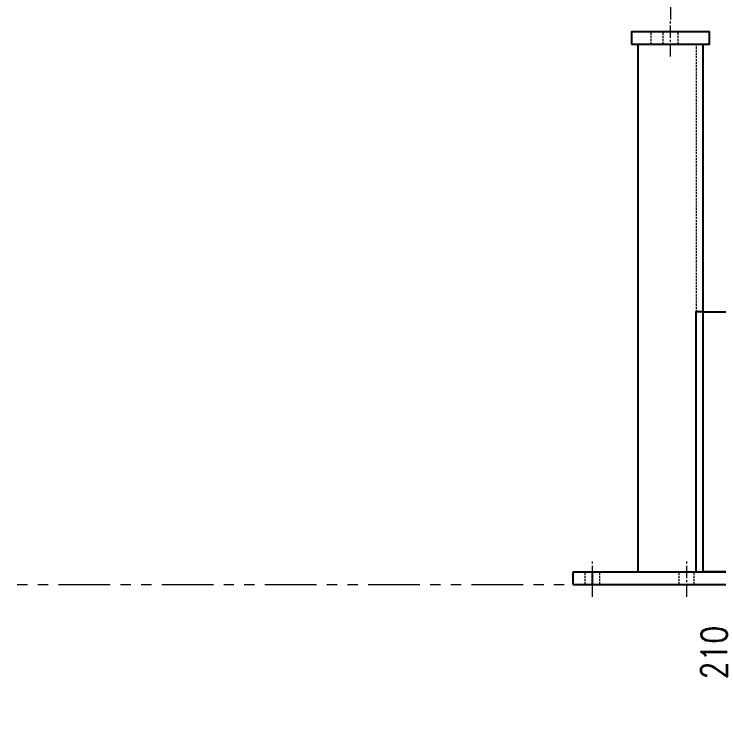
# Model space of a CAD drawing. Header units: millimetres. Extents: x 0 to 51411, y 0 to 16902.
# Drawn here: x 4475 to 5559, y 10503 to 11590 of the extents above; entities that cross this region are included whole.
import ezdxf

# ---------------------------------------------------------------- set-up
doc = ezdxf.new("R2010")
doc.units = ezdxf.units.MM
for name, pattern in [('CENTER2', [28.575, 19.05, -3.175, 3.175, -3.175]), ('HIDDEN2', [4.7625, 3.175, -1.5875]), ('PHANTOM2', [31.75, 15.875, -3.175, 3.175, -3.175, 3.175, -3.175])]:
    doc.linetypes.add(name, pattern=pattern)
for name, color, linetype, lineweight in [('01_外形線', 7, 'Continuous', 25), ('03_かくれ線', 6, 'HIDDEN2', 13), ('04_中心線', 1, 'CENTER2', 9), ('05_仮想線', 2, 'PHANTOM2', 13), ('07_寸法線', 3, 'Continuous', 9)]:
    doc.layers.add(name, color=color, linetype=linetype, lineweight=lineweight)
doc.styles.add('寸法用', font='simplex.shx', dxfattribs={"width": 0.8, "bigfont": '@extfont2.shx'})
doc.dimstyles.new('機械製図用', dxfattribs={"dimtxt": 3.5, "dimasz": 3.5, "dimexe": 2, "dimexo": 0, "dimgap": 1.2, "dimtad": 1, "dimdsep": 46, "dimtxsty": '寸法用', "dimblk": 'OPEN30', "dimcen": 0, "dimclrd": 256, "dimclre": 256, "dimclrt": 7, "dimazin": 2, "dimtm": 1e-09, "dimtfac": 0.75, "dimtmove": 0, "dimatfit": 3, "dimldrblk": 'OPEN30', "dimfxl": 1, "dimlwd": -1, "dimlwe": -1, "dimarcsym": 0})

# ---------------------------------------------------------------- blocks, each defined once
blk = doc.blocks.new('_Open30')
at = {"color": 0, "linetype": 'ByBlock', "lineweight": -2}
for p, q in [((-1, 0.268), (0, 0)), ((0, 0), (-1, -0.268)), ((0, 0), (-1, 0))]:
    blk.add_line(p, q, dxfattribs=at)
blk = doc.blocks.new('*D901')
at = {"layer": '07_寸法線', "transparency": 16777216}
for p, q in [((5581.5, 10712.6), (5578.5, 10712.6)), ((5576.5, 10692.6), (5576.5, 10522.6)), ((5654, 10502.6), (5574.5, 10502.6))]:
    blk.add_line(p, q, dxfattribs=at)
at = {"layer": 'Defpoints', "color": 0, "transparency": 16777216}
for p in [(5576.5, 10712.6), (5576.5, 10502.6), (5659, 10502.6)]:
    blk.add_point(p, dxfattribs=at)
at = {"layer": '07_寸法線', "transparency": 16777216, "xscale": 20, "yscale": 20, "zscale": 20}
for p, rotation in [((5576.5, 10712.6), 90), ((5576.5, 10502.6), 270)]:
    blk.add_blockref('_Open30', p, dxfattribs=dict(at, rotation=rotation))
at = {"layer": '07_寸法線', "color": 7, "transparency": 16777216, "insert": (5551.5, 10607.6), "char_height": 40, "attachment_point": 5, "rotation": 90, "style": '寸法用'}
blk.add_mtext('210', dxfattribs=at)

msp = doc.modelspace()

# ---------------------------------------------------------------- linework, layer by layer
at = {"layer": '01_外形線'}
for p, q in [((5434.467, 10731.585), (5434.467, 11543.585)), ((5534.467, 10731.585), (5534.467, 11543.585)), ((5334.467, 10712.585), (5334.467, 10731.585)), ((5334.467, 10731.585), (5684.467, 10731.585)), ((5364.467, 10712.585), (5364.467, 10731.585)), ((5334.467, 10712.585), (5684.467, 10712.585))]:
    msp.add_line(p, q, dxfattribs=at)
for points in [[(5424.467, 11543.585), (5544.467, 11543.585), (5544.467, 11562.585), (5424.467, 11562.585)], [(5523.467, 10731.585), (5534.467, 10731.585), (5534.467, 11131.585), (5523.467, 11131.585)]]:
    msp.add_lwpolyline(points, close=True, dxfattribs=at)
msp.add_lwpolyline([(5534.467, 10731.585), (5534.467, 11131.585), (5584.467, 11131.585), (5634.467, 10731.585), (5534.467, 10731.585)], dxfattribs=at)
at = {"layer": '03_かくれ線'}
for p, q in [((5454.467, 11543.585), (5454.467, 11562.585)), ((5472.967, 11543.585), (5472.967, 11562.585)), ((5495.967, 11543.585), (5495.967, 11562.585)), ((5524.467, 10731.585), (5524.467, 11543.585)), ((5352.967, 10712.585), (5352.967, 10731.585)), ((5375.967, 10712.585), (5375.967, 10731.585)), ((5497.967, 10712.585), (5497.967, 10731.585)), ((5520.967, 10712.585), (5520.967, 10731.585))]:
    msp.add_line(p, q, dxfattribs=at)
at = {"layer": '04_中心線'}
for p, q in [((5484.467, 11629.233), (5484.467, 11581.585)), ((5484.467, 11524.585), (5484.467, 11581.585)), ((5364.467, 10693.585), (5364.467, 10750.585)), ((5509.467, 10693.585), (5509.467, 10750.585))]:
    msp.add_line(p, q, dxfattribs=at)
at = {"layer": '05_仮想線', "ltscale": 5}
msp.add_line((3114.467, 10712.585), (5658.967, 10712.585), dxfattribs=at)

# ---------------------------------------------------------------- dimensions: what is measured, and where the dimension line sits
at = {"layer": '07_寸法線'}
dim = msp.add_linear_dim(base=(5576.501, 10502.585), p1=(5576.501, 10712.585), p2=(5658.967, 10502.585), angle=90, dimstyle='機械製図用', override={"dimtxt": 40, "dimasz": 20, "dimexo": 5, "dimgap": 5}, dxfattribs=at)
dim.commit()
dim.dimension.update_dxf_attribs({"geometry": '*D901', "text_midpoint": (5551.501, 10607.585)})

doc.saveas('drawing.dxf')
